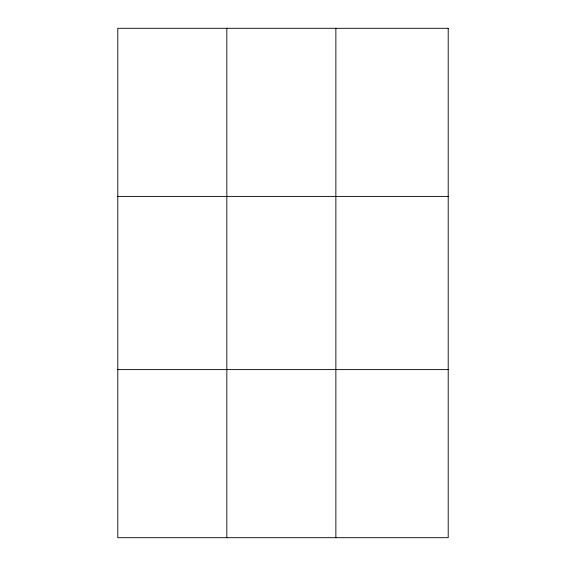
<?xml version="1.0" encoding="UTF-8"?>
<svg xmlns="http://www.w3.org/2000/svg" width="566" height="566" viewBox="0 0 566 566"><rect width="100%" height="100%" fill="white"/><g stroke="black" fill="none" stroke-linecap="round" stroke-linejoin="round"><path stroke-width="0.85" d="M226.832 537.7L226.832 28.3M335.864 537.7L335.864 28.3M117.792 196.402L448.208 196.402M117.792 369.598L448.208 369.598M448.208 28.3L448.208 537.7L117.792 537.7L117.792 28.3L448.208 28.3"/></g></svg>
